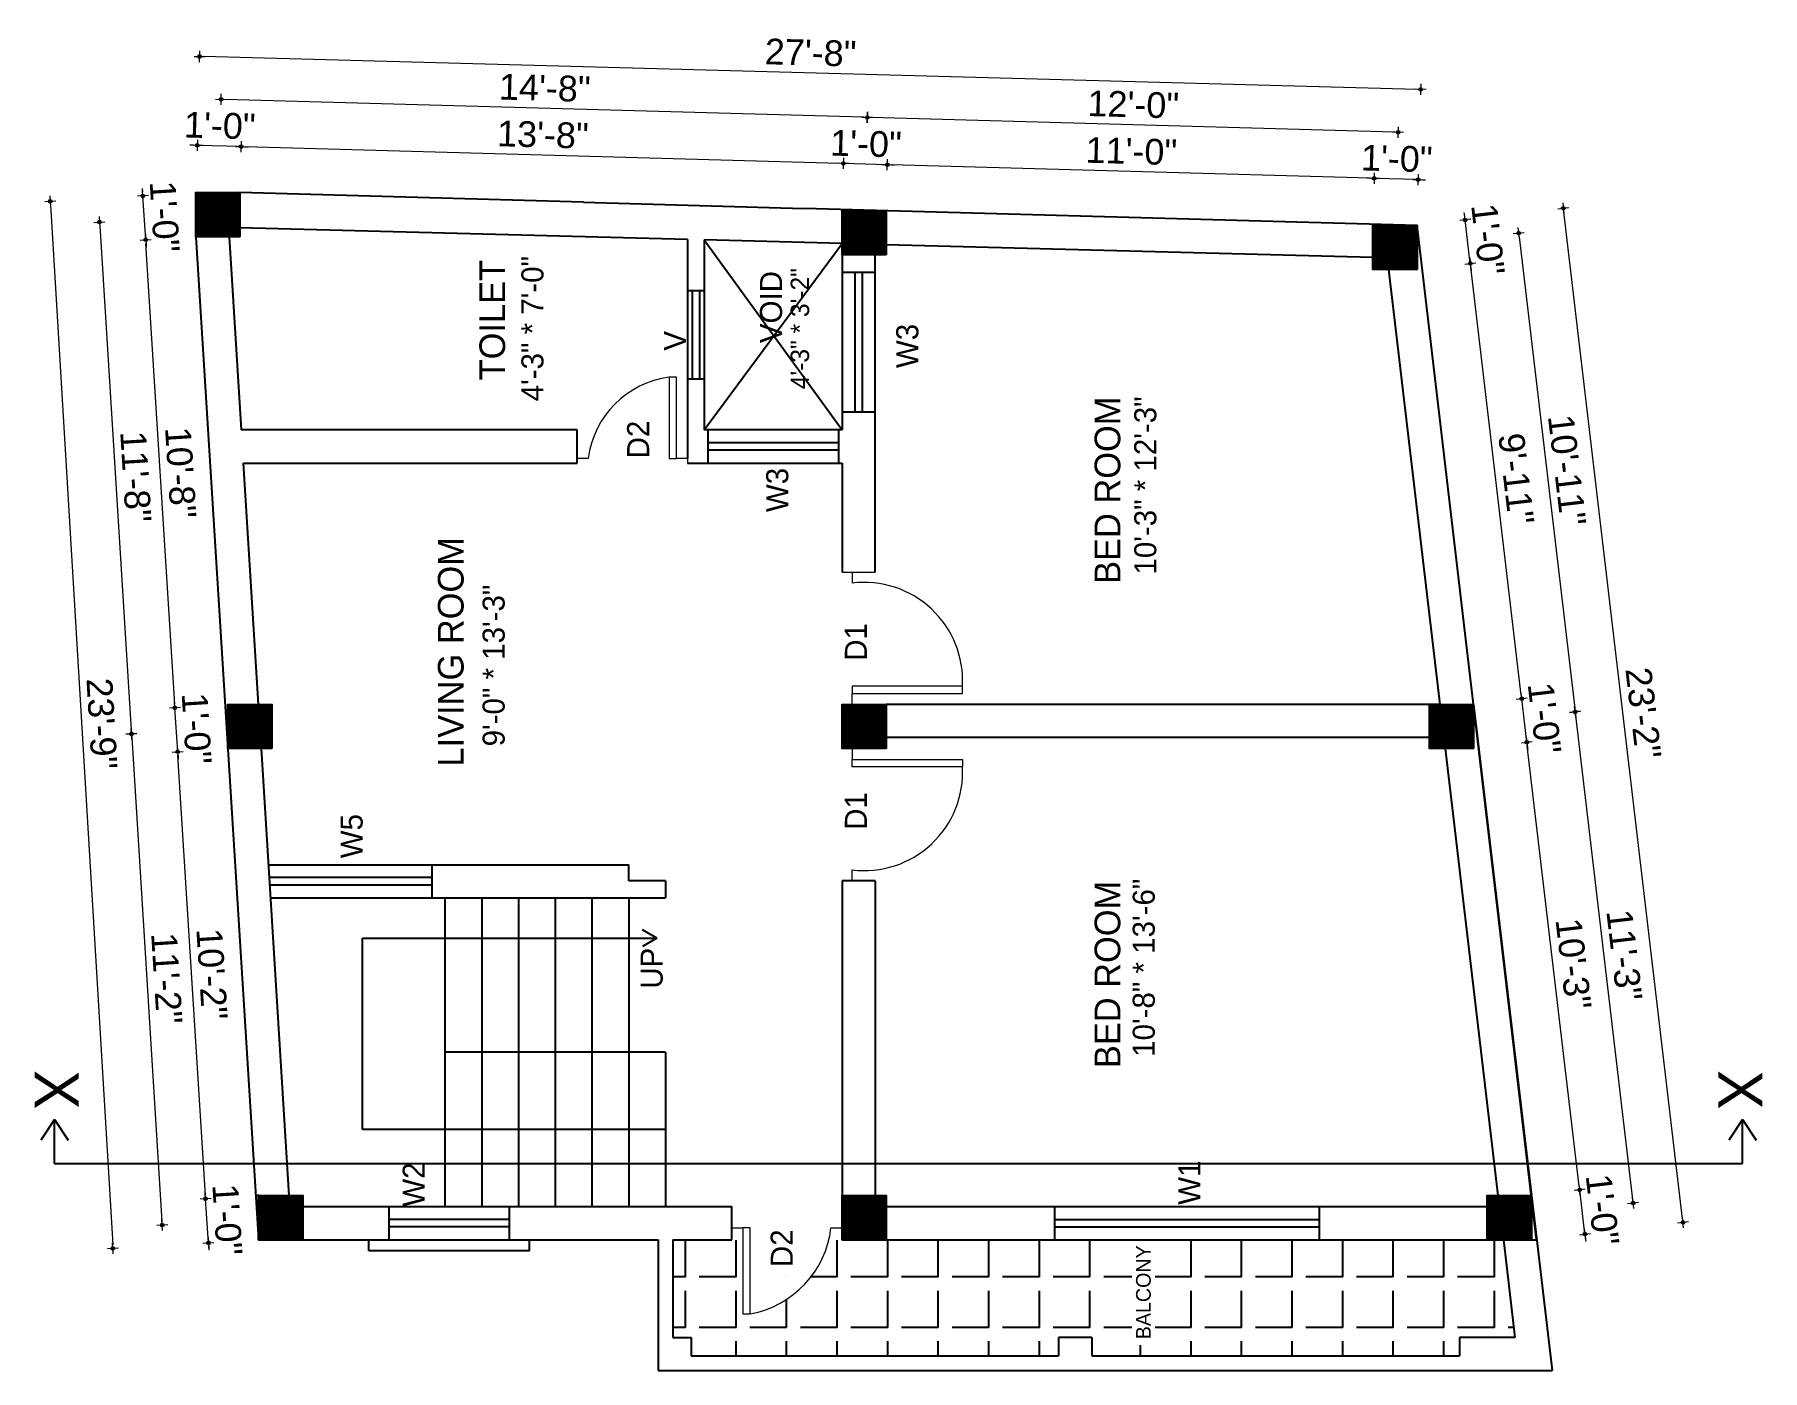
# Model space of a CAD drawing. Header units: inches. Extents: x 10143 to 33197, y -150 to 3760.
# Drawn here: x 27647.1 to 28117, y 1838.3 to 2201.8 of the extents above; entities that cross this region are included whole.
import ezdxf
from ezdxf.enums import TextEntityAlignment as Align

# ---------------------------------------------------------------- set-up
doc = ezdxf.new("R2010")
doc.units = ezdxf.units.IN
doc.header["$LTSCALE"] = 0.5
doc.header["$MEASUREMENT"] = 0
doc.header["$PDMODE"] = 66
for name, color, linetype, lineweight in [('0.13', 2, 'Continuous', 13), ('DW TEXT', 92, 'Continuous', 15), ('ELEVATION', 85, 'Continuous', 9), ('hatch', 9, 'Continuous', 0), ('Toilet', 7, 'Continuous', 25)]:
    doc.layers.add(name, color=color, linetype=linetype, lineweight=lineweight)
doc.styles.add('CEN', font='GOTHIC.TTF')
doc.styles.get("Standard").update_dxf_attribs({"font": 'arial.ttf'})
doc.dimstyles.new('S8', dxfattribs={"dimtxt": 5, "dimasz": 1, "dimexe": 6, "dimexo": 18, "dimgap": 1.9375, "dimtad": 1, "dimdec": 0, "dimzin": 3, "dimdsep": 46, "dimlunit": 4, "dimtxsty": 'Standard', "dimblk": 'dot 2', "dimcen": 12, "dimse1": 1, "dimse2": 1, "dimclrd": 1, "dimclre": 1, "dimclrt": 256, "dimadec": 0, "dimazin": 0, "dimtfac": 0.75, "dimtdec": 0, "dimtix": 1, "dimtmove": 1, "dimatfit": 3, "dimldrblk": 'DOT', "dimfxl": 1, "dimtolj": 1, "dimtzin": 0, "dimlwd": 9, "dimlwe": 9, "dimarcsym": 0})
pattern_1 = [(225, (31440.34766, 2132.74769), (0.0883883476, -0.0883883476), [])]

# ---------------------------------------------------------------- blocks, each defined once
blk = doc.blocks.new('dot1')
at = {"layer": 'hatch'}
h = blk.add_hatch(color=256, dxfattribs=at)
edge = h.paths.add_edge_path()
edge.add_arc((0, 0), 1, 0, 360)
for p, q in [((3, 0), (-3, 0)), ((0, 3), (0, -3))]:
    blk.add_line(p, q, dxfattribs=at)
blk.add_circle((0, 0), 1, dxfattribs=at)
blk = doc.blocks.new('dot 2')
at = {"layer": 'hatch', "xscale": 0.5, "yscale": 0.5, "zscale": 0.5}
blk.add_blockref('dot1', (0, 0), dxfattribs=at)
blk = doc.blocks.new('*D2107')
at = {"layer": 'Defpoints', "color": 0, "transparency": 16777216}
for p in [(28054.2, 1885.9), (28067.32, 1887.45), (28055.62, 1873.9)]:
    blk.add_point(p, dxfattribs=at)
at = {"layer": 'Toilet', "color": 1, "lineweight": 9, "transparency": 16777216}
for p, q in [((28067.2, 1888.44), (28067.08, 1889.43)), ((28068.73, 1875.45), (28067.32, 1887.45)), ((28068.85, 1874.45), (28068.97, 1873.46))]:
    blk.add_line(p, q, dxfattribs=at)
for p, rotation in [((28067.32, 1887.45), 276.7273510482261), ((28068.73, 1875.45), 96.72735104822614)]:
    blk.add_blockref('dot 2', p, dxfattribs=dict(at, rotation=rotation))
at = {"layer": 'Toilet', "transparency": 16777216, "insert": (28073.5, 1882.09), "char_height": 7, "attachment_point": 5, "rotation": 276.7274}
blk.add_mtext('\\A1;1\'-0"', dxfattribs=at)
blk = doc.blocks.new('_Dot')
at = {"color": 0, "linetype": 'ByBlock', "lineweight": -2}
blk.add_line((-0.5, 0), (-1, 0), dxfattribs=at)
at = {"color": 0, "linetype": 'ByBlock', "const_width": 0.5}
blk.add_lwpolyline([(-0.25, 0, 1), (0.25, 0, 1)], format="xyb", close=True, dxfattribs=at)
blk = doc.blocks.new('*D2108')
at = {"layer": 'Defpoints', "color": 0, "transparency": 16777216}
for p in [(28038.44, 2007.52), (28052.95, 2009.23), (28054.2, 1885.9)]:
    blk.add_point(p, dxfattribs=at)
at = {"layer": 'Toilet', "color": 1, "lineweight": 9, "transparency": 16777216}
blk.add_line((28067.2, 1888.44), (28053.07, 2008.24), dxfattribs=at)
for p, rotation in [((28052.95, 2009.23), 96.72735104827724), ((28067.32, 1887.45), 276.7273510482772)]:
    blk.add_blockref('dot 2', p, dxfattribs=dict(at, rotation=rotation))
at = {"layer": 'Toilet', "transparency": 16777216, "insert": (28065.61, 1948.98), "char_height": 7, "attachment_point": 5, "rotation": 276.7274}
blk.add_mtext('\\A1;10\'-3"', dxfattribs=at)
blk = doc.blocks.new('*D2109')
at = {"layer": 'Defpoints', "color": 0, "transparency": 16777216}
for p in [(28051.56, 2021.07), (28038.44, 2019.52), (28038.44, 2007.52)]:
    blk.add_point(p, dxfattribs=at)
at = {"layer": 'Toilet', "color": 1, "lineweight": 9, "transparency": 16777216}
for p, q in [((28051.44, 2022.06), (28051.32, 2023.05)), ((28052.95, 2009.23), (28051.56, 2021.07)), ((28053.07, 2008.24), (28053.19, 2007.25))]:
    blk.add_line(p, q, dxfattribs=at)
for p, rotation in [((28051.56, 2021.07), 276.7273510482772), ((28052.95, 2009.23), 96.72735104827724)]:
    blk.add_blockref('dot 2', p, dxfattribs=dict(at, rotation=rotation))
at = {"layer": 'Toilet', "transparency": 16777216, "insert": (28057.73, 2015.8), "char_height": 7, "attachment_point": 5, "rotation": 276.7274}
blk.add_mtext('\\A1;1\'-0"', dxfattribs=at)
blk = doc.blocks.new('*D2110')
at = {"layer": 'Defpoints', "color": 0, "transparency": 16777216}
for p in [(28037.58, 2139.51), (28023.08, 2137.8), (28038.44, 2019.52)]:
    blk.add_point(p, dxfattribs=at)
at = {"layer": 'Toilet', "color": 1, "lineweight": 9, "transparency": 16777216}
blk.add_line((28051.44, 2022.06), (28037.7, 2138.52), dxfattribs=at)
for p, rotation in [((28037.58, 2139.51), 96.72735104827724), ((28051.56, 2021.07), 276.7273510482772)]:
    blk.add_blockref('dot 2', p, dxfattribs=dict(at, rotation=rotation))
at = {"layer": 'Toilet', "transparency": 16777216, "insert": (28050.04, 2080.93), "char_height": 7, "attachment_point": 5, "rotation": 276.7274}
blk.add_mtext('\\A1;9\'-11"', dxfattribs=at)
blk = doc.blocks.new('*D2111')
at = {"layer": 'Defpoints', "color": 0, "transparency": 16777216}
for p in [(28023.08, 2149.8), (28036.19, 2151.35), (28023.08, 2137.8)]:
    blk.add_point(p, dxfattribs=at)
at = {"layer": 'Toilet', "color": 1, "lineweight": 9, "transparency": 16777216}
for p, q in [((28036.07, 2152.34), (28035.95, 2153.33)), ((28037.58, 2139.51), (28036.19, 2151.35)), ((28037.7, 2138.52), (28037.82, 2137.52))]:
    blk.add_line(p, q, dxfattribs=at)
for p, rotation in [((28036.19, 2151.35), 276.7273510482772), ((28037.58, 2139.51), 96.72735104827724)]:
    blk.add_blockref('dot 2', p, dxfattribs=dict(at, rotation=rotation))
at = {"layer": 'Toilet', "transparency": 16777216, "insert": (28042.36, 2146.07), "char_height": 7, "attachment_point": 5, "rotation": 276.7274}
blk.add_mtext('\\A1;1\'-0"', dxfattribs=at)
blk = doc.blocks.new('*D2112')
at = {"layer": 'Defpoints', "color": 0, "transparency": 16777216}
for p in [(28017.08, 2143.8), (28066.08, 2017.49), (28032.44, 2013.52)]:
    blk.add_point(p, dxfattribs=at)
at = {"layer": 'Toilet', "color": 1, "lineweight": 9, "transparency": 16777216}
blk.add_line((28050.83, 2146.77), (28065.97, 2018.48), dxfattribs=at)
for p, rotation in [((28050.72, 2147.77), 96.72735104822522), ((28066.08, 2017.49), 276.7273510482252)]:
    blk.add_blockref('dot 2', p, dxfattribs=dict(at, rotation=rotation))
at = {"layer": 'Toilet', "transparency": 16777216, "insert": (28063.87, 2083.27), "char_height": 7, "attachment_point": 5, "rotation": 276.7274}
blk.add_mtext('\\A1;10\'-11"', dxfattribs=at)
blk = doc.blocks.new('*D2113')
at = {"layer": 'Defpoints', "color": 0, "transparency": 16777216}
for p in [(28032.44, 2013.52), (28048.2, 1879.9), (28081.85, 1883.87)]:
    blk.add_point(p, dxfattribs=at)
at = {"layer": 'Toilet', "color": 1, "lineweight": 9, "transparency": 16777216}
blk.add_line((28066.2, 2016.5), (28081.73, 1884.86), dxfattribs=at)
for p, rotation in [((28066.08, 2017.49), 96.72735104827724), ((28081.85, 1883.87), 276.7273510482772)]:
    blk.add_blockref('dot 2', p, dxfattribs=dict(at, rotation=rotation))
at = {"layer": 'Toilet', "transparency": 16777216, "insert": (28079.44, 1951.32), "char_height": 7, "attachment_point": 5, "rotation": 276.7274}
blk.add_mtext('\\A1;11\'-3"', dxfattribs=at)
blk = doc.blocks.new('*D2114')
at = {"layer": 'Defpoints', "color": 0, "transparency": 16777216}
for p in [(28062.87, 2154.49), (28023.08, 2149.8), (28055.62, 1873.9)]:
    blk.add_point(p, dxfattribs=at)
at = {"layer": 'Toilet', "color": 1, "lineweight": 9, "transparency": 16777216}
blk.add_line((28095.3, 1879.59), (28062.99, 2153.5), dxfattribs=at)
for p, rotation in [((28062.87, 2154.49), 96.72735104822537), ((28095.42, 1878.59), 276.7273510482254)]:
    blk.add_blockref('dot 2', p, dxfattribs=dict(at, rotation=rotation))
at = {"layer": 'Toilet', "transparency": 16777216, "insert": (28084.62, 2017.19), "char_height": 7, "attachment_point": 5, "rotation": 276.7274}
blk.add_mtext('\\A1;23\'-2"', dxfattribs=at)
blk = doc.blocks.new('*D2115')
at = {"layer": 'Defpoints', "color": 0, "transparency": 16777216}
for p in [(27873.59, 2179.23), (27872.71, 2147.85), (28017.08, 2143.8)]:
    blk.add_point(p, dxfattribs=at)
at = {"layer": 'Toilet', "color": 1, "lineweight": 9, "transparency": 16777216}
blk.add_line((28016.96, 2175.21), (27874.59, 2179.2), dxfattribs=at)
for p, rotation in [((27873.59, 2179.23), 178.3940478382747), ((28017.95, 2175.18), 358.3940478382747)]:
    blk.add_blockref('dot 2', p, dxfattribs=dict(at, rotation=rotation))
at = {"layer": 'Toilet', "transparency": 16777216, "insert": (27945.93, 2182.71), "char_height": 7, "attachment_point": 5, "rotation": 358.394}
blk.add_mtext('\\A1;12\'-0"', dxfattribs=at)
blk = doc.blocks.new('*D2116')
at = {"layer": 'Defpoints', "color": 0, "transparency": 16777216}
for p in [(27697.86, 2184.15), (27696.98, 2152.77), (27872.71, 2147.85)]:
    blk.add_point(p, dxfattribs=at)
at = {"layer": 'Toilet', "color": 1, "lineweight": 9, "transparency": 16777216}
blk.add_line((27872.59, 2179.26), (27698.86, 2184.13), dxfattribs=at)
for p, rotation in [((27697.86, 2184.15), 178.3940478382136), ((27873.59, 2179.23), 358.3940478382136)]:
    blk.add_blockref('dot 2', p, dxfattribs=dict(at, rotation=rotation))
at = {"layer": 'Toilet', "transparency": 16777216, "insert": (27785.88, 2187.2), "char_height": 7, "attachment_point": 5, "rotation": 358.394}
blk.add_mtext('\\A1;14\'-8"', dxfattribs=at)
blk = doc.blocks.new('*D2043')
at = {"layer": 'Defpoints', "color": 0, "transparency": 16777216}
for p in [(28011.43, 2162.64), (28011.08, 2150.14), (28023.08, 2149.8)]:
    blk.add_point(p, dxfattribs=at)
at = {"layer": 'Toilet', "color": 1, "lineweight": 9, "transparency": 16777216}
for p, q in [((28010.43, 2162.67), (28009.43, 2162.7)), ((28023.43, 2162.31), (28011.43, 2162.64)), ((28024.43, 2162.28), (28025.43, 2162.25))]:
    blk.add_line(p, q, dxfattribs=at)
for p, rotation in [((28011.43, 2162.64), 358.3940478382726), ((28023.43, 2162.31), 178.3940478382726)]:
    blk.add_blockref('dot 2', p, dxfattribs=dict(at, rotation=rotation))
at = {"layer": 'Toilet', "transparency": 16777216, "insert": (28017.58, 2167.99), "char_height": 7, "attachment_point": 5, "rotation": 358.394}
blk.add_mtext('\\A1;1\'-0"', dxfattribs=at)
blk = doc.blocks.new('*D2117')
at = {"layer": 'Defpoints', "color": 0, "transparency": 16777216}
for p in [(27879.06, 2166.36), (27878.71, 2153.85), (28011.08, 2150.14)]:
    blk.add_point(p, dxfattribs=at)
at = {"layer": 'Toilet', "color": 1, "lineweight": 9, "transparency": 16777216}
blk.add_line((28010.43, 2162.67), (27880.06, 2166.33), dxfattribs=at)
for p, rotation in [((27879.06, 2166.36), 178.3940478382136), ((28011.43, 2162.64), 358.3940478382136)]:
    blk.add_blockref('dot 2', p, dxfattribs=dict(at, rotation=rotation))
at = {"layer": 'Toilet', "transparency": 16777216, "insert": (27945.4, 2170.01), "char_height": 7, "attachment_point": 5, "rotation": 358.394}
blk.add_mtext('\\A1;11\'-0"', dxfattribs=at)
blk = doc.blocks.new('*D2118')
at = {"layer": 'Defpoints', "color": 0, "transparency": 16777216}
for p in [(27867.07, 2166.69), (27866.71, 2153.85), (27878.71, 2153.85)]:
    blk.add_point(p, dxfattribs=at)
at = {"layer": 'Toilet', "color": 1, "lineweight": 9, "transparency": 16777216}
for p, q in [((27866.07, 2166.72), (27865.07, 2166.75)), ((27879.06, 2166.36), (27867.07, 2166.69)), ((27880.06, 2166.33), (27881.06, 2166.3))]:
    blk.add_line(p, q, dxfattribs=at)
for p, rotation in [((27867.07, 2166.69), 358.3940478382136), ((27879.06, 2166.36), 178.3940478382136)]:
    blk.add_blockref('dot 2', p, dxfattribs=dict(at, rotation=rotation))
at = {"layer": 'Toilet', "transparency": 16777216, "insert": (27873.22, 2172.03), "char_height": 7, "attachment_point": 5, "rotation": 358.394}
blk.add_mtext('\\A1;1\'-0"', dxfattribs=at)
blk = doc.blocks.new('*D2119')
at = {"layer": 'Defpoints', "color": 0, "transparency": 16777216}
for p in [(27703.33, 2171.28), (27702.98, 2158.77), (27866.71, 2153.85)]:
    blk.add_point(p, dxfattribs=at)
at = {"layer": 'Toilet', "color": 1, "lineweight": 9, "transparency": 16777216}
blk.add_line((27866.07, 2166.72), (27704.33, 2171.25), dxfattribs=at)
for p, rotation in [((27703.33, 2171.28), 178.3940478382136), ((27867.07, 2166.69), 358.3940478382136)]:
    blk.add_blockref('dot 2', p, dxfattribs=dict(at, rotation=rotation))
at = {"layer": 'Toilet', "transparency": 16777216, "insert": (27785.36, 2174.5), "char_height": 7, "attachment_point": 5, "rotation": 358.394}
blk.add_mtext('\\A1;13\'-8"', dxfattribs=at)
blk = doc.blocks.new('*D2120')
at = {"layer": 'Defpoints', "color": 0, "transparency": 16777216}
for p in [(27691.34, 2171.62), (27690.98, 2158.77), (27702.98, 2158.77)]:
    blk.add_point(p, dxfattribs=at)
at = {"layer": 'Toilet', "color": 1, "lineweight": 9, "transparency": 16777216}
for p, q in [((27690.34, 2171.65), (27689.34, 2171.68)), ((27703.33, 2171.28), (27691.34, 2171.62)), ((27704.33, 2171.25), (27705.33, 2171.23))]:
    blk.add_line(p, q, dxfattribs=at)
for p, rotation in [((27691.34, 2171.62), 358.3940478382136), ((27703.33, 2171.28), 178.3940478382136)]:
    blk.add_blockref('dot 2', p, dxfattribs=dict(at, rotation=rotation))
at = {"layer": 'Toilet', "transparency": 16777216, "insert": (27697.49, 2176.96), "char_height": 7, "attachment_point": 5, "rotation": 358.394}
blk.add_mtext('\\A1;1\'-0"', dxfattribs=at)
blk = doc.blocks.new('*D2121')
at = {"layer": 'Defpoints', "color": 0, "transparency": 16777216}
for p in [(27691.98, 2195.79), (27690.98, 2158.77), (28023.08, 2149.8)]:
    blk.add_point(p, dxfattribs=at)
at = {"layer": 'Toilet', "color": 1, "lineweight": 9, "transparency": 16777216}
blk.add_line((28023.08, 2186.84), (27692.98, 2195.76), dxfattribs=at)
for p, rotation in [((27691.98, 2195.79), 178.452048590756), ((28024.08, 2186.82), 358.452048590756)]:
    blk.add_blockref('dot 2', p, dxfattribs=dict(at, rotation=rotation))
at = {"layer": 'Toilet', "transparency": 16777216, "insert": (27858.18, 2196.81), "char_height": 7, "attachment_point": 5, "rotation": 358.452}
blk.add_mtext('\\A1;27\'-8"', dxfattribs=at)
blk = doc.blocks.new('*D2122')
at = {"layer": 'Defpoints', "color": 0, "transparency": 16777216}
for p in [(27693.63, 1885.05), (27707.28, 1885.9), (27708.03, 1873.9)]:
    blk.add_point(p, dxfattribs=at)
at = {"layer": 'Toilet', "color": 1, "lineweight": 9, "transparency": 16777216}
for p, q in [((27693.57, 1886.04), (27693.51, 1887.04)), ((27694.38, 1873.05), (27693.63, 1885.05)), ((27694.44, 1872.05), (27694.5, 1871.05))]:
    blk.add_line(p, q, dxfattribs=at)
for p, rotation in [((27693.63, 1885.05), 273.575827605936), ((27694.38, 1873.05), 93.57582760593601)]:
    blk.add_blockref('dot 2', p, dxfattribs=dict(at, rotation=rotation))
at = {"layer": 'Toilet', "transparency": 16777216, "insert": (27699.51, 1879.39), "char_height": 7, "attachment_point": 5, "rotation": 273.5758}
blk.add_mtext('\\A1;1\'-0"', dxfattribs=at)
blk = doc.blocks.new('*D2123')
at = {"layer": 'Defpoints', "color": 0, "transparency": 16777216}
for p in [(27686.03, 2006.67), (27699.68, 2007.52), (27707.28, 1885.9)]:
    blk.add_point(p, dxfattribs=at)
at = {"layer": 'Toilet', "color": 1, "lineweight": 9, "transparency": 16777216}
blk.add_line((27693.57, 1886.04), (27686.09, 2005.67), dxfattribs=at)
for p, rotation in [((27686.03, 2006.67), 93.57582760592214), ((27693.63, 1885.05), 273.5758276059221)]:
    blk.add_blockref('dot 2', p, dxfattribs=dict(at, rotation=rotation))
at = {"layer": 'Toilet', "transparency": 16777216, "insert": (27695.33, 1946.2), "char_height": 7, "attachment_point": 5, "rotation": 273.5758}
blk.add_mtext('\\A1;10\'-2"', dxfattribs=at)
blk = doc.blocks.new('*D2124')
at = {"layer": 'Defpoints', "color": 0, "transparency": 16777216}
for p in [(27685.28, 2018.62), (27699.68, 2019.52), (27699.68, 2007.52)]:
    blk.add_point(p, dxfattribs=at)
at = {"layer": 'Toilet', "color": 1, "lineweight": 9, "transparency": 16777216}
for p, q in [((27685.22, 2019.62), (27685.16, 2020.62)), ((27686.03, 2006.67), (27685.28, 2018.62)), ((27686.09, 2005.67), (27686.15, 2004.67))]:
    blk.add_line(p, q, dxfattribs=at)
for p, rotation in [((27685.28, 2018.62), 273.5758276059221), ((27686.03, 2006.67), 93.57582760592214)]:
    blk.add_blockref('dot 2', p, dxfattribs=dict(at, rotation=rotation))
at = {"layer": 'Toilet', "transparency": 16777216, "insert": (27691.16, 2012.99), "char_height": 7, "attachment_point": 5, "rotation": 273.5758}
blk.add_mtext('\\A1;1\'-0"', dxfattribs=at)
blk = doc.blocks.new('*D2125')
at = {"layer": 'Defpoints', "color": 0, "transparency": 16777216}
for p in [(27677.33, 2145.92), (27690.98, 2146.77), (27699.68, 2019.52)]:
    blk.add_point(p, dxfattribs=at)
at = {"layer": 'Toilet', "color": 1, "lineweight": 9, "transparency": 16777216}
blk.add_line((27685.22, 2019.62), (27677.39, 2144.92), dxfattribs=at)
for p, rotation in [((27677.33, 2145.92), 93.57582760592214), ((27685.28, 2018.62), 273.5758276059221)]:
    blk.add_blockref('dot 2', p, dxfattribs=dict(at, rotation=rotation))
at = {"layer": 'Toilet', "transparency": 16777216, "insert": (27686.81, 2082.61), "char_height": 7, "attachment_point": 5, "rotation": 273.5758}
blk.add_mtext('\\A1;10\'-8"', dxfattribs=at)
blk = doc.blocks.new('*D2126')
at = {"layer": 'Defpoints', "color": 0, "transparency": 16777216}
for p in [(27676.58, 2157.87), (27690.98, 2158.77), (27690.98, 2146.77)]:
    blk.add_point(p, dxfattribs=at)
at = {"layer": 'Toilet', "color": 1, "lineweight": 9, "transparency": 16777216}
for p, q in [((27676.52, 2158.87), (27676.46, 2159.87)), ((27677.33, 2145.92), (27676.58, 2157.87)), ((27677.39, 2144.92), (27677.45, 2143.92))]:
    blk.add_line(p, q, dxfattribs=at)
for p, rotation in [((27676.58, 2157.87), 273.5758276059221), ((27677.33, 2145.92), 93.57582760592214)]:
    blk.add_blockref('dot 2', p, dxfattribs=dict(at, rotation=rotation))
at = {"layer": 'Toilet', "transparency": 16777216, "insert": (27682.46, 2152.24), "char_height": 7, "attachment_point": 5, "rotation": 273.5758}
blk.add_mtext('\\A1;1\'-0"', dxfattribs=at)
blk = doc.blocks.new('*D2127')
at = {"layer": 'Defpoints', "color": 0, "transparency": 16777216}
for p in [(27696.98, 2152.77), (27673.47, 2011.51), (27705.68, 2013.52)]:
    blk.add_point(p, dxfattribs=at)
at = {"layer": 'Toilet', "color": 1, "lineweight": 9, "transparency": 16777216}
blk.add_line((27664.83, 2149.76), (27673.41, 2012.51), dxfattribs=at)
for p, rotation in [((27664.77, 2150.76), 93.57584364637044), ((27673.47, 2011.51), 273.5758436463705)]:
    blk.add_blockref('dot 2', p, dxfattribs=dict(at, rotation=rotation))
at = {"layer": 'Toilet', "transparency": 16777216, "insert": (27674.62, 2081.48), "char_height": 7, "attachment_point": 5, "rotation": 273.5758}
blk.add_mtext('\\A1;11\'-8"', dxfattribs=at)
blk = doc.blocks.new('*D2128')
at = {"layer": 'Defpoints', "color": 0, "transparency": 16777216}
for p in [(27705.68, 2013.52), (27714.03, 1879.9), (27681.82, 1877.89)]:
    blk.add_point(p, dxfattribs=at)
at = {"layer": 'Toilet', "color": 1, "lineweight": 9, "transparency": 16777216}
blk.add_line((27673.53, 2010.51), (27681.76, 1878.88), dxfattribs=at)
for p, rotation in [((27673.47, 2011.51), 93.57584364625335), ((27681.82, 1877.89), 273.5758436462534)]:
    blk.add_blockref('dot 2', p, dxfattribs=dict(at, rotation=rotation))
at = {"layer": 'Toilet', "transparency": 16777216, "insert": (27683.08, 1945.04), "char_height": 7, "attachment_point": 5, "rotation": 273.5758}
blk.add_mtext('\\A1;11\'-2"', dxfattribs=at)
blk = doc.blocks.new('*D2129')
at = {"layer": 'Defpoints', "color": 0, "transparency": 16777216}
for p in [(27690.98, 2158.77), (27668.42, 1871.53), (27708.03, 1873.9)]:
    blk.add_point(p, dxfattribs=at)
at = {"layer": 'Toilet', "color": 1, "lineweight": 9, "transparency": 16777216}
blk.add_line((27651.43, 2155.4), (27668.36, 1872.53), dxfattribs=at)
for p, rotation in [((27651.37, 2156.4), 93.425574687815), ((27668.42, 1871.53), 273.425574687815)]:
    blk.add_blockref('dot 2', p, dxfattribs=dict(at, rotation=rotation))
at = {"layer": 'Toilet', "transparency": 16777216, "insert": (27665.4, 2014.29), "char_height": 7, "attachment_point": 5, "rotation": 273.4256}
blk.add_mtext('\\A1;23\'-9"', dxfattribs=at)

msp = doc.modelspace()

# ---------------------------------------------------------------- hatches: boundary and pattern name
at = {"layer": 'Toilet'}
h = msp.add_hatch(dxfattribs=at)
h.set_pattern_fill('ANSI31', color=256, angle=180)
h.set_pattern_definition(pattern_1)
h.paths.add_polyline_path([(27690.98, 2158.77), (27690.98, 2146.77), (27690.98, 2146.77), (27702.98, 2146.77), (27702.98, 2158.77)])
h = msp.add_hatch(dxfattribs=at)
h.set_pattern_fill('ANSI31', color=256, angle=180)
h.set_pattern_definition(pattern_1)
h.paths.add_polyline_path([(28042.2, 1873.9), (28054.2, 1873.9), (28054.2, 1885.9), (28042.2, 1885.9)])
h.paths.add_polyline_path([(27878.71, 1873.9), (27878.71, 1885.9), (27866.71, 1885.9), (27866.71, 1873.9)])
h.paths.add_polyline_path([(27720.03, 1885.9), (27708.03, 1885.9), (27708.03, 1873.9), (27720.03, 1873.9)])
h.paths.add_polyline_path([(27711.68, 2019.52), (27699.68, 2019.52), (27699.68, 2007.52), (27711.68, 2007.52)])
h.paths.add_polyline_path([(27866.71, 2141.85), (27878.71, 2141.85), (27878.71, 2153.85), (27866.71, 2153.85)])
h.paths.add_polyline_path([(28023.08, 2137.8), (28023.08, 2149.8), (28011.08, 2149.8), (28011.08, 2137.8)])
h.paths.add_polyline_path([(28026.44, 2019.52), (28026.44, 2007.52), (28038.44, 2007.52), (28038.44, 2019.52)])
h.paths.add_polyline_path([(27878.71, 2019.52), (27866.71, 2019.52), (27866.71, 2007.52), (27878.71, 2007.52)])
h = msp.add_hatch(dxfattribs=at)
h.set_pattern_fill('ANGLE', color=256, scale=50, angle=90)
h.set_pattern_definition([(90, (29584.12, -20177.486), (-13.75, 4e-15), [10, -3.75]), (180, (29584.12, -20177.486), (-5e-15, -13.75), [10, -3.75])])
edge = h.paths.add_edge_path()
edge.add_line((27866.71, 1873.9), (27866.71, 1877.16))
edge.add_line((27866.71, 1877.16), (27863.71, 1877.16))
edge.add_arc((27836.98, 1880.22), 26.9, 280.1231, 353.4705, ccw=False)
edge.add_line((27841.71, 1853.73), (27839.71, 1853.73))
edge.add_line((27839.71, 1853.73), (27839.71, 1877.16))
edge.add_line((27839.71, 1877.16), (27836.71, 1877.16))
edge.add_line((27836.71, 1877.16), (27836.71, 1874.4))
edge.add_line((27836.71, 1874.4), (27836.71, 1873.9))
edge.add_line((27836.71, 1873.9), (27820.71, 1873.9))
edge.add_line((27820.71, 1873.9), (27820.71, 1847.34))
edge.add_line((27820.71, 1847.34), (27825.71, 1847.34))
edge.add_line((27825.71, 1847.34), (27825.71, 1842.34))
edge.add_line((27825.71, 1842.34), (27925.62, 1842.34))
edge.add_line((27925.62, 1842.34), (27925.62, 1847.34))
edge.add_line((27925.62, 1847.34), (27934.62, 1847.34))
edge.add_line((27934.62, 1847.34), (27934.62, 1842.34))
edge.add_line((27934.62, 1842.34), (28034.62, 1842.34))
edge.add_line((28034.62, 1842.34), (28034.62, 1847.34))
edge.add_line((28034.62, 1847.34), (28049.69, 1847.34))
edge.add_line((28049.69, 1847.34), (28046.62, 1873.9))
edge.add_line((28046.62, 1873.9), (28042.2, 1873.9))
edge.add_line((28042.2, 1873.9), (27866.71, 1873.9))
h.paths.add_polyline_path([(27951.83, 1845.22), (27951.83, 1873.99), (27945.52, 1873.99), (27945.52, 1845.22)], flags=16)

# ---------------------------------------------------------------- linework, layer by layer
at = {"layer": '0.13', "color": 0, "ltscale": 0.5}
for p, q in [((27794.71, 2089.19), (27794.71, 2085.19)), ((27824.71, 2089.19), (27824.71, 2085.19)), ((27866.71, 2055.52), (27875.71, 2055.52)), ((27866.71, 2019.52), (27870.71, 2019.52)), ((27866.71, 2007.52), (27870.71, 2007.52)), ((27836.71, 1874.4), (27836.71, 1878.4)), ((27866.71, 1874.4), (27866.71, 1878.4))]:
    msp.add_line(p, q, dxfattribs=at)
at = {"layer": 'ELEVATION', "color": 146, "ltscale": 0.25, "true_color": 0x105689}
for p, q in [((27821.71, 2108.52), (27819.71, 2108.52)), ((27819.71, 2108.52), (27819.71, 2086.43)), ((27821.71, 2086.43), (27821.71, 2108.52)), ((27797.71, 2086.43), (27794.71, 2086.43)), ((27819.71, 2086.43), (27821.71, 2086.43)), ((27824.71, 2086.43), (27821.71, 2086.43)), ((27869.47, 2055.52), (27869.47, 2052.52)), ((27899.47, 2024.52), (27869.47, 2024.52)), ((27869.47, 2024.52), (27869.47, 2022.52)), ((27869.47, 2019.52), (27869.47, 2022.52)), ((27869.47, 2022.52), (27899.47, 2022.52)), ((27899.47, 2022.52), (27899.47, 2024.52)), ((27869.47, 2007.52), (27869.47, 2004.52)), ((27869.47, 2004.52), (27899.47, 2004.52)), ((27869.47, 2002.52), (27869.47, 2004.52)), ((27899.47, 2002.52), (27869.47, 2002.52)), ((27899.47, 2004.52), (27899.47, 2002.52)), ((27869.47, 1971.52), (27869.47, 1974.52)), ((27836.71, 1877.16), (27839.71, 1877.16)), ((27839.71, 1877.16), (27839.71, 1853.73)), ((27841.71, 1877.16), (27839.71, 1877.16)), ((27841.71, 1853.73), (27841.71, 1877.16)), ((27863.71, 1877.16), (27866.71, 1877.16)), ((27839.71, 1853.73), (27841.71, 1853.73))]:
    msp.add_line(p, q, dxfattribs=at)
for centre, radius, start, end in [((27822.99, 2083.26), 25.48, 97.3965, 172.8417), ((27872.76, 2025.97), 26.75, 356.8879, 97.062), ((27872.76, 2001.07), 26.75, 262.938, 3.1121), ((27836.98, 1880.22), 26.9, 280.1231, 353.4705)]:
    msp.add_arc(centre, radius, start, end, dxfattribs=at)
at = {"layer": 'Toilet'}
for p, q in [((27796.44, 2156.15), (27702.98, 2158.77)), ((27796.44, 2156.15), (27856.44, 2154.47)), ((28023.08, 2149.8), (27856.44, 2154.47)), ((27857.71, 2154.44), (27857.71, 2154.44)), ((27824.71, 2145.99), (27702.98, 2149.16)), ((28011.08, 2141.12), (28011.08, 2150.14)), ((28055.62, 1873.9), (28023.08, 2149.8)), ((27690.98, 2146.77), (27708.03, 1873.9)), ((27700, 2146.77), (27703.28, 2094.19)), ((27824.71, 2145.99), (27824.71, 2086.43)), ((27866.71, 2144.89), (27829.21, 2145.87)), ((27829.21, 2145.87), (27829.21, 2094.19)), ((27829.21, 2145.87), (27866.71, 2094.19)), ((27829.21, 2094.19), (27866.71, 2144.89)), ((28011.08, 2141.12), (27878.71, 2144.58)), ((27866.71, 2141.85), (27866.71, 2094.19)), ((27875.71, 2055.52), (27875.71, 2141.85)), ((27875.71, 2137.02), (27866.71, 2137.02)), ((27870.21, 2137.02), (27870.21, 2099.02)), ((27872.21, 2137.02), (27872.21, 2099.02)), ((28029.38, 2019.52), (28015.43, 2137.8)), ((27829.21, 2132.03), (27824.71, 2132.03)), ((27825.96, 2132.03), (27825.96, 2108.03)), ((27827.96, 2132.03), (27827.96, 2108.03)), ((27829.21, 2108.03), (27824.71, 2108.03)), ((27875.71, 2099.02), (27866.71, 2099.02)), ((27794.71, 2094.19), (27703.28, 2094.19)), ((27794.71, 2085.19), (27794.71, 2094.19)), ((27866.71, 2094.19), (27829.21, 2094.19)), ((27830.21, 2094.19), (27830.21, 2085.19)), ((27865.71, 2094.19), (27865.71, 2085.19)), ((27865.71, 2090.69), (27830.21, 2090.69)), ((27865.71, 2088.69), (27830.21, 2088.69)), ((27703.84, 2085.19), (27707.95, 2019.52)), ((27703.84, 2085.19), (27794.71, 2085.19)), ((27824.71, 2085.19), (27866.71, 2085.19)), ((27866.71, 2085.19), (27866.71, 2055.52)), ((28029.56, 2019.52), (27878.71, 2019.52)), ((28038.44, 2019.52), (28059.81, 1838.34)), ((27708.7, 2007.52), (27716.3, 1885.9)), ((28026.44, 2010.52), (27878.71, 2010.52)), ((28045.14, 1885.9), (28030.8, 2007.52)), ((27710.67, 1975.9), (27808.71, 1975.9)), ((27755.24, 1966.9), (27755.24, 1975.9)), ((27808.71, 1971.52), (27808.71, 1975.9)), ((27755.24, 1972.4), (27710.86, 1972.4)), ((27755.24, 1970.4), (27711.05, 1970.4)), ((27818.71, 1971.52), (27808.71, 1971.52)), ((27818.71, 1971.52), (27818.71, 1966.9)), ((27866.71, 1971.52), (27866.71, 1885.9)), ((27875.71, 1971.52), (27866.71, 1971.52)), ((27875.71, 1971.52), (27875.71, 1885.9)), ((27711.24, 1966.9), (27818.71, 1966.9)), ((27758.71, 1966.9), (27758.71, 1924.9)), ((27768.71, 1966.9), (27768.71, 1924.9)), ((27778.71, 1966.9), (27778.71, 1924.9)), ((27788.71, 1966.9), (27788.71, 1924.9)), ((27798.71, 1966.9), (27798.71, 1924.9)), ((27808.71, 1966.9), (27808.71, 1924.9)), ((27736.29, 1903.9), (27736.29, 1955.9)), ((27736.29, 1955.9), (27816.32, 1955.9)), ((27816.32, 1955.9), (27812.44, 1958.16)), ((27816.32, 1955.9), (27812.44, 1953.64)), ((27818.71, 1924.9), (27758.71, 1924.9)), ((27758.71, 1924.9), (27758.71, 1882.9)), ((27818.71, 1924.9), (27758.71, 1924.9)), ((27768.71, 1924.9), (27768.71, 1882.9)), ((27778.71, 1924.9), (27778.71, 1882.9)), ((27788.71, 1924.9), (27788.71, 1882.9)), ((27798.71, 1924.9), (27798.71, 1882.9)), ((27808.71, 1924.9), (27808.71, 1882.9)), ((27818.71, 1924.9), (27818.71, 1882.9)), ((27652.54, 1906.65), (27648.84, 1900.98)), ((27652.54, 1894.65), (27652.54, 1906.65)), ((27652.54, 1906.65), (27656.24, 1900.98)), ((27818.71, 1903.9), (27736.29, 1903.9)), ((28111.58, 1906.65), (28107.88, 1900.98)), ((28111.58, 1894.65), (28111.58, 1906.65)), ((28111.58, 1906.65), (28115.28, 1900.98)), ((27652.54, 1894.65), (28111.58, 1894.65)), ((27708.03, 1885.9), (27707.28, 1885.9)), ((27720.03, 1882.9), (27836.71, 1882.9)), ((27743.53, 1873.9), (27743.53, 1882.9)), ((27776.21, 1882.9), (27776.21, 1873.9)), ((27836.71, 1873.9), (27836.71, 1882.9)), ((27878.71, 1882.9), (28042.2, 1882.9)), ((27924.46, 1882.9), (27924.46, 1873.9)), ((27996.46, 1882.9), (27996.46, 1873.9)), ((27776.21, 1879.4), (27743.53, 1879.4)), ((27776.21, 1877.4), (27743.53, 1877.4)), ((27924.46, 1879.4), (27996.46, 1879.4)), ((27924.46, 1877.4), (27996.46, 1877.4)), ((27708.03, 1873.9), (27816.71, 1873.9)), ((27738.03, 1870.9), (27738.03, 1873.9)), ((27781.71, 1870.9), (27738.03, 1870.9)), ((27781.71, 1870.9), (27781.71, 1873.9)), ((27816.71, 1873.9), (27816.71, 1838.34)), ((27820.71, 1873.9), (27836.71, 1873.9)), ((27820.71, 1873.9), (27820.71, 1847.34)), ((27866.71, 1873.9), (28055.62, 1873.9)), ((28046.56, 1873.9), (28049.69, 1847.34)), ((27820.71, 1847.34), (27825.71, 1847.34)), ((27825.71, 1847.34), (27825.71, 1842.34)), ((27925.62, 1847.34), (27925.62, 1842.34)), ((27934.62, 1847.34), (27925.62, 1847.34)), ((27934.62, 1847.34), (27934.62, 1842.34)), ((28049.69, 1847.34), (28034.62, 1847.34)), ((28034.62, 1847.34), (28034.62, 1842.34)), ((27825.71, 1842.34), (27925.62, 1842.34)), ((27934.62, 1842.34), (28034.62, 1842.34)), ((27816.71, 1838.34), (28059.81, 1838.34))]:
    msp.add_line(p, q, dxfattribs=at)
for points in [[(27702.98, 2146.77), (27690.98, 2146.77), (27690.98, 2158.77), (27702.98, 2158.77)], [(27878.71, 2141.85), (27866.71, 2141.85), (27866.71, 2153.85), (27878.71, 2153.85)], [(28023.08, 2137.8), (28011.08, 2137.8), (28011.08, 2149.8), (28023.08, 2149.8)], [(27711.68, 2007.52), (27699.68, 2007.52), (27699.68, 2019.52), (27711.68, 2019.52)], [(27878.71, 2007.52), (27866.71, 2007.52), (27866.71, 2019.52), (27878.71, 2019.52)], [(28038.44, 2007.52), (28026.44, 2007.52), (28026.44, 2019.52), (28038.44, 2019.52)], [(27720.03, 1873.9), (27708.03, 1873.9), (27708.03, 1885.9), (27720.03, 1885.9)], [(27878.71, 1873.9), (27866.71, 1873.9), (27866.71, 1885.9), (27878.71, 1885.9)], [(28054.2, 1873.9), (28042.2, 1873.9), (28042.2, 1885.9), (28054.2, 1885.9)]]:
    msp.add_lwpolyline(points, close=True, dxfattribs=at)

# ---------------------------------------------------------------- texts
at = {"layer": 'DW TEXT', "ltscale": 0.13, "style": 'CEN'}
for s, height, rotation, p in [('TOILET', 7, 90, (27771.59, 2124.06)), ('4\'-3" * 7\'-0"', 6, 90, (27782.51, 2121.75)), ('VOID', 6, 90, (27847.4, 2127.62)), ('4\'-3" * 3\'-2"', 5, 90, (27855.25, 2121.75)), ('V', 6, 90, (27821.29, 2118.44)), ('W3', 6, 90, (27884.45, 2117.04)), ('BED ROOM', 7, 90, (27938.89, 2077.79)), ('10\'-3" * 12\'-3"', 6, 90, (27949.18, 2079.09)), ('D2', 6, 90, (27811.26, 2091.59)), ('W3', 6, 90, (27849.08, 2077.86)), ('LIVING ROOM ', 7, 90, (27760.3, 2035.13)), ('9\'-0" * 13\'-3"', 6, 90, (27771.96, 2030.11)), ('D1', 6, 90, (27870.47, 2036.52)), ('D1', 6, 90, (27870.47, 1990.52)), ('W5', 6, 90, (27733.34, 1983.69)), ('BED ROOM', 7, 90, (27938.89, 1946.06)), ('10\'-8" * 13\'-6"', 6, 90, (27948.76, 1947.89)), ('UP', 6, 90, (27814.93, 1947.76)), ('X', 12, 270, (27653.11, 1914.7)), ('X', 12, 270, (28111.02, 1914.7)), ('W2', 6, 90, (27750.24, 1888.91)), ('W1', 6, 90, (27961.19, 1889.42)), ('D2', 6, 90, (27850.32, 1871.58)), ('BALCONY', 4, 90, (27948.67, 1859.6))]:
    msp.add_text(s, height=height, rotation=rotation, dxfattribs=at).set_placement(p, align=Align.MIDDLE_CENTER)

# ---------------------------------------------------------------- dimensions: what is measured, and where the dimension line sits
at = {"layer": 'Toilet'}
for p1, p2, distance, picture, middle in [((28023.08, 2149.8), (27690.98, 2158.77), -37.03, '*D2121', (27858.18, 2196.81)), ((28017.08, 2143.8), (27872.71, 2147.85), -31.39, '*D2115', (27945.93, 2182.71)), ((28023.08, 2149.8), (28011.08, 2150.14), -12.51, '*D2043', (28017.58, 2167.99)), ((27690.98, 2158.77), (27708.03, 1873.9), -39.68, '*D2129', (27665.4, 2014.29)), ((27696.98, 2152.77), (27705.68, 2013.52), -32.27, '*D2127', (27674.62, 2081.48)), ((28055.62, 1873.9), (28023.08, 2149.8), -40.07, '*D2114', (28084.62, 2017.19)), ((28017.08, 2143.8), (28032.44, 2013.52), 33.88, '*D2112', (28063.87, 2083.27)), ((27708.03, 1873.9), (27707.28, 1885.9), 13.68, '*D2122', (27699.51, 1879.39)), ((28055.62, 1873.9), (28054.2, 1885.9), -13.2, '*D2107', (28073.5, 1882.09))]:
    dim = msp.add_aligned_dim(p1=p1, p2=p2, distance=distance, dimstyle='S8', override={"dimtxt": 7, "dimfxl": 2, "dimfxlon": 1, "dimarcsym": 1}, dxfattribs=at)
    dim.commit()
    dim.dimension.update_dxf_attribs({"geometry": picture, "text_midpoint": middle})
for base, p1, p2, angle, picture, middle in [((27697.86, 2184.15), (27872.71, 2147.85), (27696.98, 2152.77), 358.394, '*D2116', (27785.88, 2187.2)), ((27691.34, 2171.62), (27702.98, 2158.77), (27690.98, 2158.77), 358.394, '*D2120', (27697.49, 2176.96)), ((27703.33, 2171.28), (27866.71, 2153.85), (27702.98, 2158.77), 358.394, '*D2119', (27785.36, 2174.5)), ((27867.07, 2166.69), (27878.71, 2153.85), (27866.71, 2153.85), 358.394, '*D2118', (27873.22, 2172.03)), ((27879.06, 2166.36), (28011.08, 2150.14), (27878.71, 2153.85), 358.394, '*D2117', (27945.4, 2170.01)), ((27676.58, 2157.87), (27690.98, 2146.77), (27690.98, 2158.77), 273.5758, '*D2126', (27682.46, 2152.24)), ((28036.19, 2151.35), (28023.08, 2137.8), (28023.08, 2149.8), 276.7274, '*D2111', (28042.36, 2146.07)), ((27677.33, 2145.92), (27699.68, 2019.52), (27690.98, 2146.77), 273.5758, '*D2125', (27686.81, 2082.61)), ((28037.58, 2139.51), (28038.44, 2019.52), (28023.08, 2137.8), 276.7274, '*D2110', (28050.04, 2080.93)), ((28051.56, 2021.07), (28038.44, 2007.52), (28038.44, 2019.52), 276.7274, '*D2109', (28057.73, 2015.8)), ((27685.28, 2018.62), (27699.68, 2007.52), (27699.68, 2019.52), 273.5758, '*D2124', (27691.16, 2012.99)), ((28081.85, 1883.87), (28032.44, 2013.52), (28048.2, 1879.9), 96.7274, '*D2113', (28079.44, 1951.32)), ((27681.82, 1877.89), (27705.68, 2013.52), (27714.03, 1879.9), 93.5758, '*D2128', (27683.08, 1945.04)), ((27686.03, 2006.67), (27707.28, 1885.9), (27699.68, 2007.52), 273.5758, '*D2123', (27695.33, 1946.2)), ((28052.95, 2009.23), (28054.2, 1885.9), (28038.44, 2007.52), 276.7274, '*D2108', (28065.61, 1948.98))]:
    dim = msp.add_linear_dim(base=base, p1=p1, p2=p2, angle=angle, dimstyle='S8', override={"dimtxt": 7, "dimfxl": 2, "dimfxlon": 1, "dimarcsym": 1}, dxfattribs=at)
    dim.commit()
    dim.dimension.update_dxf_attribs({"geometry": picture, "text_midpoint": middle})

doc.saveas('drawing.dxf')
